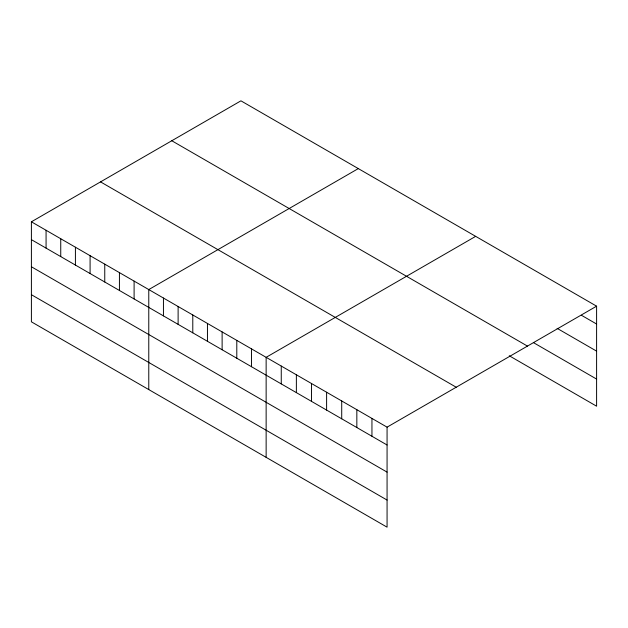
<?xml version="1.0" encoding="UTF-8"?>
<svg xmlns="http://www.w3.org/2000/svg" width="628" height="628" viewBox="0 0 628 628"><rect width="100%" height="100%" fill="white"/><g stroke="black" fill="none" stroke-linecap="round" stroke-linejoin="round"><path stroke-width="0.94" d="M31.4 221.802L387.068 427.15L387.068 527.167L31.4 321.826L31.4 221.802L240.932 100.833L596.6 306.174L596.6 406.198L509.261 355.77M358.305 168.594L148.773 289.571L148.773 389.588M475.671 236.356L266.139 357.332L266.139 457.349M387.068 427.15L596.6 306.174M581.481 315.295L596.6 324.024M557.13 328.35L596.6 351.138M533.619 342.715L596.6 379.077M171.789 140.751L527.457 346.099M100.543 181.885L456.211 387.225M31.4 239.653L387.068 444.993M31.4 266.767L387.068 472.115M31.4 294.705L387.068 500.053M371.949 418.421L371.949 436.272M356.837 409.692L356.837 427.542M341.718 400.97L341.718 418.813M326.607 392.241L326.607 410.084M311.488 383.512L311.488 401.363M296.369 374.783L296.369 392.633M281.258 366.061L281.258 383.904M251.467 348.862L251.467 366.705M236.795 340.392L236.795 358.235M222.124 331.922L222.124 349.765M207.452 323.451L207.452 341.294M192.788 314.981L192.788 332.824M178.117 306.511L178.117 324.354M163.445 298.041L163.445 315.884M134.102 281.101L134.102 298.944M119.43 272.631L119.43 290.474M104.758 264.16L104.758 282.003M90.087 255.69L90.087 273.533M75.415 247.22L75.415 265.063M60.743 238.742L60.743 256.593M46.072 230.272L46.072 248.123"/></g></svg>
